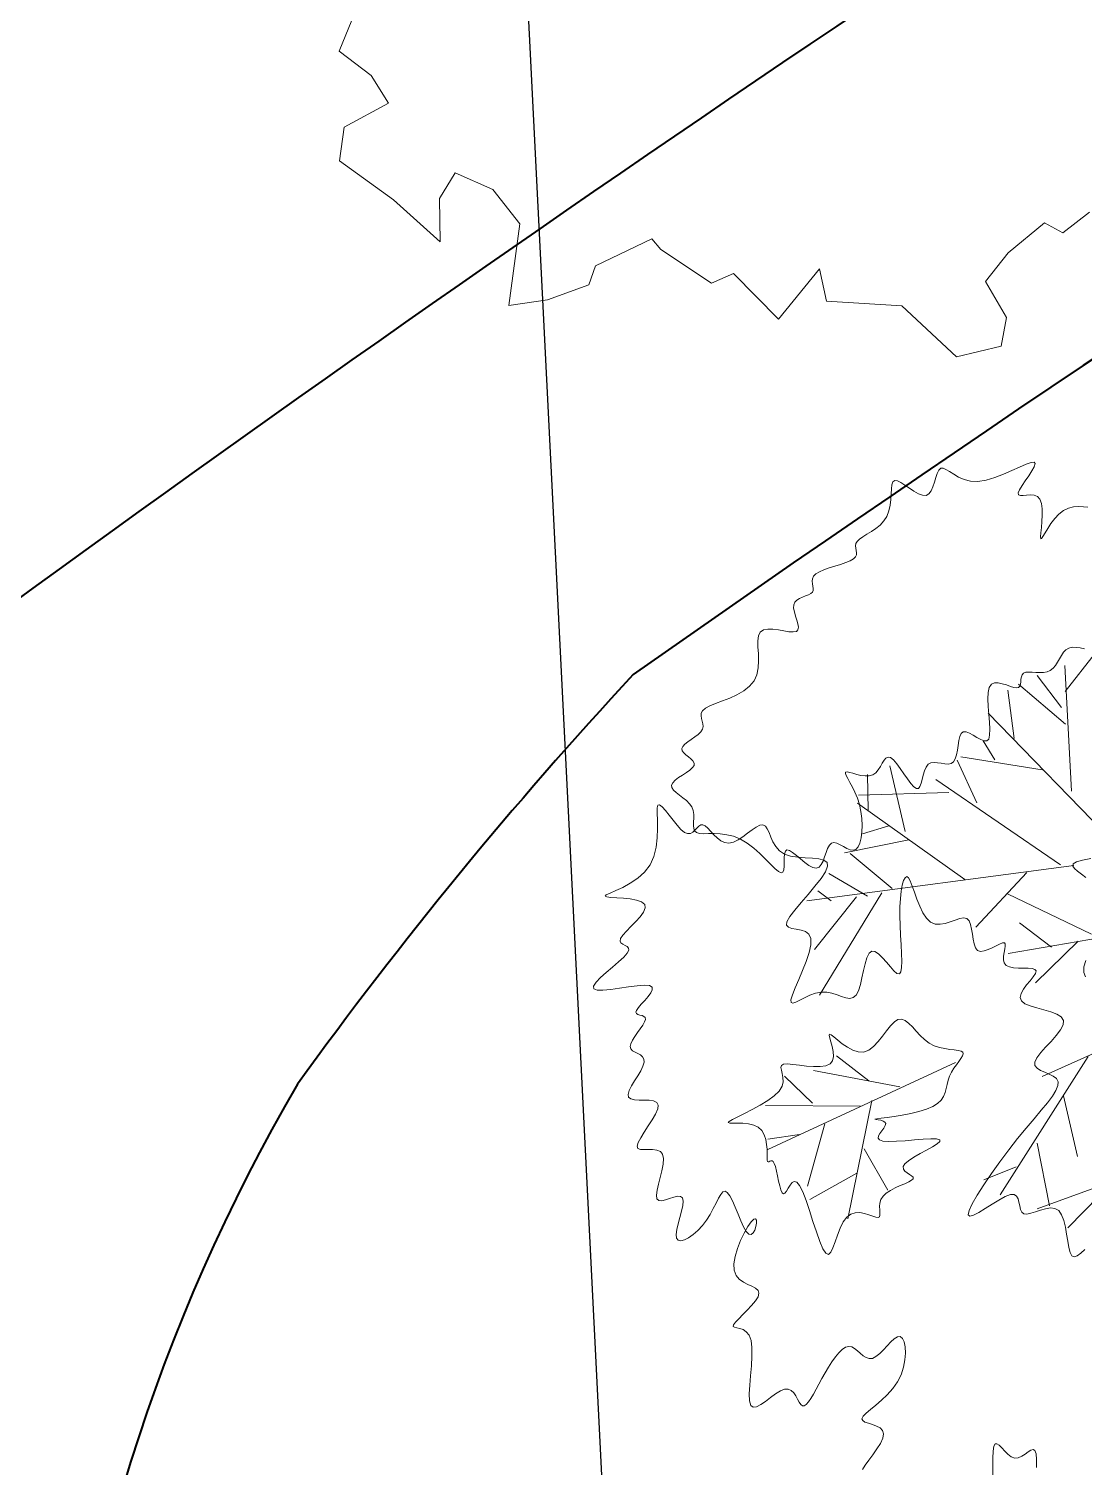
# Model space of a CAD drawing. Extents: x 2080 to 102399, y 2071 to 93424.
# Drawn here: x 85275.7 to 85426.7, y 81964.4 to 82170.3 of the extents above; entities that cross this region are included whole.
import ezdxf

# ---------------------------------------------------------------- set-up
doc = ezdxf.new("R2010")
doc.units = 0
doc.header["$LTSCALE"] = 20
doc.header["$MEASUREMENT"] = 0
for name, color, linetype, lineweight in [('BUILDING', 4, 'Continuous', 40), ('casuanut tree', 100, 'Continuous', 5), ('Mango tree', 96, 'Continuous', 5), ('sappotta', 114, 'Continuous', 5)]:
    doc.layers.add(name, color=color, linetype=linetype, lineweight=lineweight)
doc.layers.add('road', color=2, linetype='Continuous')

# ---------------------------------------------------------------- blocks, each defined once
blk = doc.blocks.new('tr')
at = {"layer": 'casuanut tree'}
for p, q in [((-0.0915, 0.4977), (-0.0281, 0.549)), ((-0.1033, 0.4448), (-0.1641, 0.5272)), ((-0.1035, 0.4735), (-0.1307, 0.5339)), ((-0.1186, 0.3345), (-0.0824, 0.54)), ((-0.1915, 0.4409), (-0.1837, 0.5213)), ((-0.0583, 0.2167), (-0.2243, 0.4916)), ((-0.4537, 0.3798), (-0.4417, 0.4372)), ((-0.4024, 0.3315), (-0.4024, 0.4433)), ((-0.1579, 0.3798), (-0.2847, 0.4312)), ((-0.2307, 0.4134), (-0.2425, 0.4487)), ((-0.317, 0.3781), (-0.4641, 0.4075)), ((-0.2758, 0.3506), (-0.2915, 0.4272)), ((-0.3239, 0.2318), (-0.4688, 0.3949)), ((-0.1639, 0.2197), (-0.333, 0.404)), ((-0.4266, 0.3466), (-0.4719, 0.3436)), ((-0.3994, 0.3164), (-0.5081, 0.3194)), ((-0.4447, 0.2439), (-0.499, 0.3164)), ((-0.487, 0.2409), (-0.5413, 0.2922)), ((-0.5473, 0.2469), (-0.5654, 0.2681)), ((-0.4628, 0.2409), (-0.6017, 0.0989)), ((-0.5051, 0.2439), (-0.5926, 0.1744)), ((-0.1428, 0.2137), (-0.5866, 0.256)), ((-0.2213, 0.2197), (-0.3239, 0.1502)), ((-0.1398, 0.0959), (-0.2605, 0.1925)), ((-0.2092, 0.0898), (-0.2515, 0.1412)), ((-0.1247, 0.0868), (-0.2817, 0.0959)), ((-0.1639, 0.0898), (-0.2485, 0.0385)), ((-0.6532, -0.073), (-0.6884, -0.0189)), ((-0.5062, -0.0793), (-0.6394, -0.0202)), ((-0.5539, -0.0579), (-0.5967, -0.0051)), ((-0.4069, -0.0604), (-0.7425, -0.1308)), ((-0.5766, -0.0956), (-0.7299, -0.0592)), ((-0.5565, -0.0906), (-0.6394, -0.2729)), ((-0.1519, -0.0915), (-0.2726, -0.1156)), ((-0.6859, -0.1183), (-0.7387, -0.1145)), ((-0.6407, -0.1107), (-0.6922, -0.205)), ((-0.1911, -0.1005), (-0.3843, -0.2908)), ((-0.5866, -0.166), (-0.564, -0.2415)), ((-0.2454, -0.1549), (-0.2454, -0.2576)), ((-0.608, -0.2025), (-0.6935, -0.2276)), ((-0.3058, -0.2214), (-0.3088, -0.3271)), ((-0.3481, -0.2516), (-0.4054, -0.2606)), ((-0.1368, -0.2727), (-0.2877, -0.3694)), ((-0.2032, -0.312), (-0.33, -0.3271))]:
    blk.add_line(p, q, dxfattribs=at)
for points in [[(0.0139, 0.7867), (0.007, 0.7891), (-0.0008, 0.7912), (-0.0092, 0.7926), (-0.0179, 0.7926), (-0.0268, 0.7908), (-0.0356, 0.7867), (-0.044, 0.781), (-0.0519, 0.7743), (-0.0589, 0.7675), (-0.0649, 0.7613), (-0.0696, 0.7564), (-0.0727, 0.7536), (-0.0741, 0.7536), (-0.0736, 0.7569), (-0.0717, 0.7631), (-0.0688, 0.7714), (-0.0657, 0.781), (-0.0627, 0.7912), (-0.0605, 0.8013), (-0.0596, 0.8104), (-0.0606, 0.8178), (-0.0638, 0.823), (-0.0687, 0.8263), (-0.0746, 0.8283), (-0.0807, 0.8294), (-0.0864, 0.8301), (-0.0908, 0.8311), (-0.0934, 0.8328), (-0.0932, 0.8358), (-0.09, 0.8405), (-0.0844, 0.8464), (-0.0774, 0.853), (-0.07, 0.8599), (-0.0632, 0.8666), (-0.0579, 0.8724), (-0.0552, 0.877), (-0.0561, 0.8798), (-0.0612, 0.8804), (-0.07, 0.8793), (-0.0816, 0.8771), (-0.0954, 0.8743), (-0.1103, 0.8716), (-0.1256, 0.8695), (-0.1405, 0.8686), (-0.1541, 0.8696), (-0.1657, 0.8729), (-0.1755, 0.8778), (-0.1837, 0.8838), (-0.1905, 0.8901), (-0.1962, 0.896), (-0.2011, 0.9009), (-0.2053, 0.904), (-0.2092, 0.9046), (-0.213, 0.9023), (-0.2167, 0.8976), (-0.2205, 0.8915), (-0.2244, 0.8846), (-0.2286, 0.8778), (-0.233, 0.8719), (-0.2378, 0.8678), (-0.243, 0.8663), (-0.2487, 0.8678), (-0.2548, 0.8719), (-0.261, 0.8777), (-0.2672, 0.8843), (-0.2732, 0.8909), (-0.2788, 0.8967), (-0.2838, 0.9008), (-0.288, 0.9023), (-0.2914, 0.9007), (-0.2941, 0.8964), (-0.2965, 0.8899), (-0.2989, 0.8819), (-0.3015, 0.873), (-0.3047, 0.8638), (-0.3087, 0.855), (-0.3139, 0.8471), (-0.3205, 0.8407), (-0.3281, 0.8356), (-0.3364, 0.8315), (-0.3448, 0.8282), (-0.3529, 0.8255), (-0.3603, 0.823), (-0.3666, 0.8205), (-0.3714, 0.8178), (-0.3742, 0.8146), (-0.3757, 0.811), (-0.3762, 0.8073), (-0.3763, 0.8034), (-0.3766, 0.7997), (-0.3775, 0.7963), (-0.3797, 0.7932), (-0.3837, 0.7908), (-0.3899, 0.789), (-0.3978, 0.7878), (-0.4068, 0.7869), (-0.4165, 0.7861), (-0.4263, 0.7853), (-0.4355, 0.7843), (-0.4437, 0.7828), (-0.4502, 0.7806), (-0.4546, 0.7777), (-0.4573, 0.7742), (-0.4587, 0.7702), (-0.4593, 0.7661), (-0.4595, 0.7621), (-0.4598, 0.7583), (-0.4607, 0.755), (-0.4626, 0.7525), (-0.4658, 0.7508), (-0.4701, 0.7497), (-0.4751, 0.749), (-0.4804, 0.7482), (-0.4857, 0.7472), (-0.4906, 0.7455), (-0.4946, 0.7428), (-0.4975, 0.7389), (-0.4989, 0.7336), (-0.4991, 0.7272), (-0.4988, 0.7202), (-0.4982, 0.7132), (-0.4979, 0.7066), (-0.4983, 0.7011), (-0.4999, 0.697), (-0.5031, 0.695), (-0.5083, 0.6953), (-0.5151, 0.6974), (-0.523, 0.7006), (-0.5315, 0.7041), (-0.5402, 0.7073), (-0.5484, 0.7094), (-0.5557, 0.7097), (-0.5616, 0.7074), (-0.5659, 0.7021), (-0.5687, 0.6941), (-0.5709, 0.6843), (-0.5728, 0.6733), (-0.5751, 0.6617), (-0.5783, 0.6503), (-0.583, 0.6398), (-0.5898, 0.6308), (-0.599, 0.6238), (-0.6102, 0.6186), (-0.6226, 0.6149), (-0.6355, 0.6123), (-0.6483, 0.6104), (-0.6603, 0.6087), (-0.6706, 0.607), (-0.6787, 0.6048), (-0.6841, 0.6019), (-0.6872, 0.5983), (-0.6885, 0.5942), (-0.6887, 0.5898), (-0.6885, 0.5852), (-0.6884, 0.5806), (-0.6891, 0.5762), (-0.6911, 0.5722), (-0.695, 0.5686), (-0.7003, 0.5655), (-0.7065, 0.5626), (-0.7131, 0.5599), (-0.7194, 0.5573), (-0.725, 0.5546), (-0.7293, 0.5517), (-0.7317, 0.5485), (-0.7318, 0.5449), (-0.7302, 0.541), (-0.7274, 0.5369), (-0.7241, 0.5327), (-0.7208, 0.5285), (-0.7184, 0.5244), (-0.7173, 0.5205), (-0.7182, 0.5169), (-0.7215, 0.5138), (-0.7268, 0.5109), (-0.7333, 0.5082), (-0.7405, 0.5055), (-0.7477, 0.5028), (-0.7541, 0.5), (-0.7591, 0.4968), (-0.7621, 0.4933), (-0.7625, 0.4892), (-0.7607, 0.4847), (-0.7574, 0.4797), (-0.7531, 0.4744), (-0.7483, 0.4688), (-0.7437, 0.4629), (-0.7398, 0.4567), (-0.7373, 0.4505), (-0.7365, 0.4441), (-0.737, 0.4377), (-0.7384, 0.4316), (-0.7401, 0.4257), (-0.7416, 0.4202), (-0.7424, 0.4153), (-0.7419, 0.4111), (-0.7395, 0.4076), (-0.7351, 0.4051), (-0.7287, 0.4031), (-0.7207, 0.4013), (-0.7115, 0.3992), (-0.7016, 0.3965), (-0.6913, 0.3927), (-0.6809, 0.3876), (-0.6709, 0.3806), (-0.6615, 0.3716), (-0.6529, 0.3611), (-0.6451, 0.35), (-0.6381, 0.3389), (-0.6318, 0.3287), (-0.6264, 0.3201), (-0.6217, 0.3138), (-0.6179, 0.3107), (-0.615, 0.3113), (-0.6126, 0.3148), (-0.6107, 0.3203), (-0.6089, 0.3269), (-0.6072, 0.3337), (-0.6053, 0.3397), (-0.6029, 0.344), (-0.5999, 0.3457), (-0.5962, 0.344), (-0.5917, 0.3396), (-0.5867, 0.3334), (-0.5814, 0.3262), (-0.5758, 0.3189), (-0.5702, 0.3124), (-0.5646, 0.3075), (-0.5594, 0.3051), (-0.5545, 0.3058), (-0.55, 0.3091), (-0.5457, 0.3143), (-0.5417, 0.3205), (-0.5377, 0.3269), (-0.5337, 0.3328), (-0.5297, 0.3375), (-0.5256, 0.34), (-0.5213, 0.34), (-0.5168, 0.3378), (-0.5122, 0.3343), (-0.5075, 0.33), (-0.5027, 0.3258), (-0.4979, 0.3224), (-0.4932, 0.3205), (-0.4885, 0.3209), (-0.4839, 0.324), (-0.4796, 0.3296), (-0.4756, 0.3373), (-0.4721, 0.3467), (-0.4693, 0.3572), (-0.4672, 0.3686), (-0.4661, 0.3803), (-0.4659, 0.3919), (-0.4669, 0.403), (-0.4686, 0.4134), (-0.4708, 0.4228), (-0.4731, 0.4312), (-0.4751, 0.4382), (-0.4765, 0.4437), (-0.477, 0.4475), (-0.4761, 0.4493), (-0.4736, 0.4492), (-0.4697, 0.4475), (-0.4647, 0.4448), (-0.4589, 0.4416), (-0.4526, 0.4384), (-0.446, 0.4359), (-0.4395, 0.4344), (-0.4333, 0.4347), (-0.4277, 0.4369), (-0.4226, 0.4407), (-0.418, 0.4453), (-0.4137, 0.45), (-0.4097, 0.4542), (-0.4059, 0.457), (-0.4021, 0.4579), (-0.3984, 0.4561), (-0.3945, 0.4512), (-0.3906, 0.4438), (-0.3867, 0.4347), (-0.3828, 0.425), (-0.3789, 0.4154), (-0.3751, 0.4068), (-0.3715, 0.4002), (-0.368, 0.3964), (-0.3647, 0.396), (-0.3615, 0.3985), (-0.3584, 0.4032), (-0.3552, 0.4092), (-0.3518, 0.4158), (-0.3482, 0.4222), (-0.3442, 0.4276), (-0.3398, 0.4313), (-0.3349, 0.4327), (-0.3297, 0.4322), (-0.3242, 0.4304), (-0.3186, 0.4281), (-0.313, 0.4258), (-0.3077, 0.4242), (-0.3027, 0.4239), (-0.2982, 0.4257), (-0.2942, 0.4298), (-0.2908, 0.4359), (-0.2876, 0.4431), (-0.2847, 0.4507), (-0.2817, 0.4581), (-0.2785, 0.4643), (-0.2751, 0.4688), (-0.2712, 0.4707), (-0.2666, 0.4697), (-0.2617, 0.4663), (-0.2565, 0.4615), (-0.2512, 0.4562), (-0.246, 0.4515), (-0.2411, 0.4481), (-0.2366, 0.4471), (-0.2329, 0.4493), (-0.2299, 0.4555), (-0.2275, 0.4649), (-0.2255, 0.4765), (-0.2236, 0.4893), (-0.2216, 0.5024), (-0.2193, 0.5146), (-0.2163, 0.5251), (-0.2126, 0.5327), (-0.2079, 0.5369), (-0.2024, 0.5379), (-0.1964, 0.5367), (-0.1902, 0.5338), (-0.1841, 0.5302), (-0.1782, 0.5264), (-0.173, 0.5232), (-0.1687, 0.5215), (-0.1654, 0.5216), (-0.163, 0.5234), (-0.1613, 0.5263), (-0.1598, 0.53), (-0.1584, 0.534), (-0.1568, 0.5378), (-0.1547, 0.5409), (-0.1518, 0.5429), (-0.1479, 0.5434), (-0.1432, 0.5428), (-0.1378, 0.5414), (-0.132, 0.5396), (-0.1258, 0.5379), (-0.1197, 0.5367), (-0.1136, 0.5363), (-0.1079, 0.5372), (-0.1026, 0.5397), (-0.0978, 0.5434), (-0.0932, 0.5479), (-0.0887, 0.5527), (-0.0843, 0.5575), (-0.0797, 0.5616), (-0.0749, 0.5648), (-0.0696, 0.5665), (-0.0639, 0.5665), (-0.0577, 0.565), (-0.0511, 0.5626), (-0.0443, 0.5596)], [(-0.501, -0.7414), (-0.4977, -0.7268), (-0.4946, -0.7133), (-0.4915, -0.7021), (-0.4885, -0.6944), (-0.4855, -0.6911), (-0.4826, -0.6917), (-0.4796, -0.695), (-0.4764, -0.7003), (-0.4728, -0.7066), (-0.4688, -0.7128), (-0.4643, -0.7181), (-0.4592, -0.7214), (-0.4534, -0.7223), (-0.4472, -0.7211), (-0.4411, -0.7189), (-0.4353, -0.7165), (-0.4302, -0.7148), (-0.4263, -0.7146), (-0.4238, -0.7169), (-0.4232, -0.7226), (-0.4246, -0.7321), (-0.4277, -0.7448)], [(-0.2682, -0.4106), (-0.2762, -0.4153), (-0.2828, -0.4181), (-0.288, -0.4186), (-0.2914, -0.4161), (-0.2931, -0.4102), (-0.2934, -0.4015), (-0.2928, -0.391), (-0.292, -0.3793), (-0.2913, -0.3674), (-0.2914, -0.356), (-0.2928, -0.3461), (-0.2959, -0.3383), (-0.3012, -0.3334), (-0.3082, -0.3309), (-0.3164, -0.3302), (-0.3251, -0.3306), (-0.3337, -0.3314), (-0.3417, -0.3321), (-0.3484, -0.332), (-0.3533, -0.3304), (-0.3561, -0.3269), (-0.3571, -0.3219), (-0.3571, -0.3161), (-0.3569, -0.3099), (-0.3571, -0.304), (-0.3586, -0.2991), (-0.362, -0.2956), (-0.368, -0.2944), (-0.3771, -0.2956), (-0.3885, -0.2988), (-0.4011, -0.303), (-0.4137, -0.3075), (-0.4254, -0.3114), (-0.435, -0.3139), (-0.4413, -0.3141), (-0.4434, -0.3113), (-0.4404, -0.3048), (-0.4329, -0.2951), (-0.4215, -0.2828), (-0.4071, -0.2686), (-0.3905, -0.2532), (-0.3725, -0.2373), (-0.3538, -0.2215), (-0.3353, -0.2065), (-0.3177, -0.1928), (-0.3014, -0.1806), (-0.2866, -0.1696), (-0.2738, -0.1597), (-0.2633, -0.1509), (-0.2554, -0.1431), (-0.2504, -0.1361), (-0.2486, -0.1299), (-0.2503, -0.1242), (-0.2545, -0.1191), (-0.2603, -0.1142), (-0.2668, -0.1096), (-0.2729, -0.1049), (-0.2776, -0.1001), (-0.28, -0.0949), (-0.279, -0.0893), (-0.2741, -0.0831), (-0.266, -0.0764), (-0.256, -0.0693), (-0.2451, -0.062), (-0.2346, -0.0545), (-0.2257, -0.0471), (-0.2194, -0.0399), (-0.2171, -0.033), (-0.2194, -0.0264), (-0.2257, -0.0202), (-0.2346, -0.0142), (-0.245, -0.0084), (-0.2557, -0.0028), (-0.2656, 0.0029), (-0.2734, 0.0086), (-0.2779, 0.0144), (-0.2784, 0.0204), (-0.2755, 0.0265), (-0.2701, 0.0325), (-0.2634, 0.0383), (-0.2563, 0.0438), (-0.2499, 0.0489), (-0.2451, 0.0534), (-0.243, 0.0572), (-0.2443, 0.0602), (-0.2485, 0.0626), (-0.2547, 0.0646), (-0.2623, 0.0665), (-0.2703, 0.0685), (-0.278, 0.0708), (-0.2845, 0.0737), (-0.2892, 0.0775), (-0.2913, 0.0822), (-0.2913, 0.0876), (-0.2899, 0.0933), (-0.2876, 0.099), (-0.2852, 0.1044), (-0.2833, 0.109), (-0.2825, 0.1126), (-0.2835, 0.1147), (-0.2868, 0.1151), (-0.2919, 0.1143), (-0.2982, 0.1128), (-0.3054, 0.111), (-0.3126, 0.1096), (-0.3195, 0.109), (-0.3254, 0.1097), (-0.3297, 0.1124), (-0.3321, 0.1173), (-0.333, 0.124), (-0.3328, 0.132), (-0.3321, 0.1404), (-0.3315, 0.1489), (-0.3314, 0.1566), (-0.3325, 0.1631), (-0.3353, 0.1676), (-0.3402, 0.1699), (-0.3467, 0.1703), (-0.3545, 0.1696), (-0.3631, 0.1686), (-0.3719, 0.168), (-0.3805, 0.1684), (-0.3883, 0.1707), (-0.395, 0.1755), (-0.4001, 0.1833), (-0.4039, 0.1936), (-0.4065, 0.2053), (-0.4084, 0.2176), (-0.4098, 0.2297), (-0.411, 0.2406), (-0.4124, 0.2495), (-0.4141, 0.2555), (-0.4166, 0.2579), (-0.4197, 0.2568), (-0.4232, 0.2526), (-0.427, 0.2457), (-0.4309, 0.2363), (-0.4349, 0.2248), (-0.4387, 0.2116), (-0.4423, 0.1969), (-0.4455, 0.1813), (-0.4483, 0.1654), (-0.451, 0.1498), (-0.4536, 0.1354), (-0.4561, 0.1228), (-0.4588, 0.1128), (-0.4616, 0.1061), (-0.4648, 0.1034), (-0.4684, 0.1052), (-0.4723, 0.1105), (-0.4766, 0.1182), (-0.4811, 0.1271), (-0.4859, 0.1359), (-0.4908, 0.1436), (-0.4958, 0.149), (-0.5008, 0.1507), (-0.5059, 0.1481), (-0.511, 0.1418), (-0.5161, 0.1328), (-0.5213, 0.1223), (-0.5265, 0.1112), (-0.5317, 0.1007), (-0.5371, 0.0917), (-0.5425, 0.0854), (-0.5481, 0.0824), (-0.5538, 0.0825), (-0.5599, 0.0847), (-0.5663, 0.0885), (-0.5732, 0.0929), (-0.5807, 0.0974), (-0.5888, 0.1011), (-0.5977, 0.1034), (-0.6073, 0.1037), (-0.6172, 0.1024), (-0.6267, 0.1004), (-0.6354, 0.0982), (-0.6426, 0.0966), (-0.6477, 0.0963), (-0.6502, 0.0979), (-0.6495, 0.1023), (-0.6452, 0.1098), (-0.6382, 0.1199), (-0.6293, 0.1318), (-0.6198, 0.1449), (-0.6105, 0.1584), (-0.6024, 0.1715), (-0.5967, 0.1835), (-0.5943, 0.1935), (-0.5958, 0.2012), (-0.6005, 0.2068), (-0.6071, 0.2109), (-0.6144, 0.2141), (-0.6213, 0.217), (-0.6264, 0.2202), (-0.6287, 0.2242), (-0.627, 0.2296), (-0.6203, 0.2369), (-0.6098, 0.2457), (-0.5967, 0.2555), (-0.5823, 0.2659), (-0.5682, 0.2765), (-0.5555, 0.2866), (-0.5458, 0.296), (-0.5403, 0.304), (-0.5399, 0.3103), (-0.5441, 0.3153), (-0.5518, 0.3193), (-0.5619, 0.3228), (-0.5734, 0.3262), (-0.5852, 0.33), (-0.5963, 0.3344), (-0.6056, 0.34), (-0.6123, 0.3471), (-0.6167, 0.3552), (-0.6195, 0.3637), (-0.6212, 0.3723), (-0.6224, 0.3803), (-0.6238, 0.3871), (-0.6258, 0.3923), (-0.6292, 0.3952), (-0.6343, 0.3957), (-0.6409, 0.394), (-0.6487, 0.391), (-0.6572, 0.3872), (-0.6661, 0.3834), (-0.675, 0.3802), (-0.6834, 0.3783), (-0.6911, 0.3783), (-0.6978, 0.3808), (-0.7034, 0.3853), (-0.7082, 0.3911), (-0.7124, 0.3976), (-0.7161, 0.4042), (-0.7195, 0.4102), (-0.7227, 0.4149), (-0.726, 0.4178), (-0.7295, 0.4183), (-0.7332, 0.4171), (-0.7371, 0.4147), (-0.7411, 0.412), (-0.7453, 0.4097), (-0.7496, 0.4084), (-0.7541, 0.409), (-0.7587, 0.4121), (-0.7634, 0.4183), (-0.7681, 0.4266), (-0.7727, 0.4362), (-0.7771, 0.446), (-0.7813, 0.4549), (-0.7851, 0.4619), (-0.7885, 0.466), (-0.7913, 0.4662), (-0.7936, 0.4618), (-0.7957, 0.4534), (-0.7979, 0.4419), (-0.8008, 0.4283), (-0.8046, 0.4137), (-0.8099, 0.3989), (-0.8169, 0.3849), (-0.8262, 0.3727), (-0.838, 0.363), (-0.8513, 0.3557), (-0.8653, 0.3503), (-0.879, 0.3465), (-0.8914, 0.3439), (-0.9015, 0.342), (-0.9082, 0.3405), (-0.9107, 0.3389), (-0.9083, 0.337), (-0.9018, 0.3347), (-0.8926, 0.3319), (-0.882, 0.3286), (-0.8711, 0.3249), (-0.8613, 0.3207), (-0.8538, 0.316), (-0.8499, 0.3107), (-0.8505, 0.305), (-0.8548, 0.2989), (-0.8619, 0.2927), (-0.8707, 0.2864), (-0.8802, 0.2802), (-0.8892, 0.2744), (-0.8967, 0.2692), (-0.9017, 0.2645), (-0.9034, 0.2607), (-0.9025, 0.2575), (-0.9, 0.2547), (-0.8968, 0.252), (-0.8938, 0.2493), (-0.892, 0.2463), (-0.8925, 0.2428), (-0.8961, 0.2386), (-0.9034, 0.2335), (-0.9136, 0.2278), (-0.9253, 0.2216), (-0.9374, 0.2152), (-0.9486, 0.209), (-0.9575, 0.2031), (-0.9629, 0.1979), (-0.9636, 0.1935), (-0.9587, 0.1903), (-0.9492, 0.1879), (-0.9364, 0.1862), (-0.9218, 0.1848), (-0.9067, 0.1836), (-0.8925, 0.1821), (-0.8806, 0.1803), (-0.8724, 0.1778), (-0.8689, 0.1744), (-0.8694, 0.1702), (-0.873, 0.1656), (-0.8787, 0.1607), (-0.8856, 0.1558), (-0.8925, 0.151), (-0.8986, 0.1466), (-0.9028, 0.1428), (-0.9045, 0.1398), (-0.9039, 0.1375), (-0.9018, 0.1355), (-0.8989, 0.1338), (-0.8957, 0.1321), (-0.893, 0.1302), (-0.8914, 0.1278), (-0.8916, 0.1248), (-0.8939, 0.121), (-0.8981, 0.1166), (-0.9035, 0.1117), (-0.9094, 0.1065), (-0.9153, 0.1012), (-0.9205, 0.096), (-0.9244, 0.091), (-0.9265, 0.0865), (-0.9261, 0.0826), (-0.924, 0.079), (-0.9206, 0.0758), (-0.9167, 0.0725), (-0.913, 0.0692), (-0.9101, 0.0654), (-0.9088, 0.0611), (-0.9096, 0.0561), (-0.913, 0.0501), (-0.9184, 0.0436), (-0.925, 0.0366), (-0.9321, 0.0294), (-0.9387, 0.0225), (-0.9441, 0.016), (-0.9474, 0.0102), (-0.9478, 0.0054), (-0.9449, 0.0017), (-0.9392, -0.001), (-0.9318, -0.0032), (-0.9236, -0.0052), (-0.9157, -0.0073), (-0.9089, -0.01), (-0.9043, -0.0135), (-0.9028, -0.0183), (-0.9051, -0.0245), (-0.9106, -0.0319), (-0.9181, -0.04), (-0.9267, -0.0484), (-0.9355, -0.0568), (-0.9433, -0.0646), (-0.9493, -0.0714), (-0.9524, -0.0769), (-0.9518, -0.0807), (-0.9483, -0.0833), (-0.9426, -0.085), (-0.9357, -0.0865), (-0.9286, -0.0881), (-0.922, -0.0905), (-0.9168, -0.0941), (-0.9141, -0.0994), (-0.9143, -0.1068), (-0.917, -0.1157), (-0.9214, -0.1257), (-0.9266, -0.1361), (-0.9319, -0.1462), (-0.9364, -0.1555), (-0.9394, -0.1634), (-0.94, -0.1693), (-0.9377, -0.1727), (-0.933, -0.1742), (-0.9267, -0.1743), (-0.9196, -0.1737), (-0.9124, -0.173), (-0.9059, -0.1729), (-0.901, -0.1741), (-0.8983, -0.1772), (-0.8984, -0.1826), (-0.9009, -0.1899), (-0.905, -0.1985), (-0.9098, -0.2079), (-0.9148, -0.2174), (-0.9192, -0.2263), (-0.9222, -0.2342), (-0.9231, -0.2403), (-0.9213, -0.2442), (-0.9171, -0.246), (-0.9111, -0.2459), (-0.9035, -0.244), (-0.895, -0.2404), (-0.8859, -0.2355), (-0.8767, -0.2294), (-0.8679, -0.2223), (-0.8599, -0.2143), (-0.8527, -0.2061), (-0.8462, -0.1983), (-0.8405, -0.1914), (-0.8354, -0.186), (-0.831, -0.1828), (-0.8272, -0.1823), (-0.824, -0.1851), (-0.8213, -0.1915), (-0.8189, -0.2008), (-0.8168, -0.212), (-0.8148, -0.2241), (-0.8128, -0.236), (-0.8105, -0.2467), (-0.8079, -0.2552), (-0.8049, -0.2606), (-0.8012, -0.262), (-0.7974, -0.2602), (-0.7937, -0.2562), (-0.7905, -0.251), (-0.7883, -0.2456), (-0.7874, -0.2409), (-0.7883, -0.2381), (-0.7913, -0.238), (-0.7967, -0.2415), (-0.8039, -0.2481), (-0.812, -0.2571), (-0.8205, -0.2678), (-0.8285, -0.2794), (-0.8352, -0.2914), (-0.84, -0.303), (-0.842, -0.3135), (-0.8408, -0.3224), (-0.8371, -0.3298), (-0.8316, -0.336), (-0.8254, -0.3413), (-0.8193, -0.346), (-0.8141, -0.3505), (-0.8109, -0.3549), (-0.8105, -0.3597), (-0.8134, -0.3651), (-0.8192, -0.3708), (-0.8269, -0.3768), (-0.8357, -0.3827), (-0.8446, -0.3883), (-0.8528, -0.3935), (-0.8593, -0.3979), (-0.8634, -0.4014), (-0.8644, -0.4039), (-0.8627, -0.4057), (-0.8592, -0.4074), (-0.8547, -0.4096), (-0.8498, -0.4127), (-0.8454, -0.4173), (-0.8421, -0.4239), (-0.8409, -0.433), (-0.8421, -0.4449), (-0.8454, -0.459), (-0.8499, -0.4744), (-0.855, -0.49), (-0.8598, -0.5051), (-0.8637, -0.5187), (-0.8659, -0.5299), (-0.8657, -0.5378), (-0.8625, -0.5417), (-0.8568, -0.5423), (-0.8492, -0.5404), (-0.8403, -0.5369), (-0.8308, -0.5327), (-0.8213, -0.5286), (-0.8125, -0.5255), (-0.8049, -0.5243), (-0.799, -0.5255), (-0.7947, -0.5289), (-0.7916, -0.5338), (-0.7894, -0.5395), (-0.7877, -0.5454), (-0.7862, -0.5509), (-0.7845, -0.5553), (-0.7823, -0.5581), (-0.7794, -0.5586), (-0.7757, -0.5572), (-0.7712, -0.5539), (-0.7661, -0.5492), (-0.7605, -0.5432), (-0.7543, -0.5363), (-0.7477, -0.5288), (-0.7407, -0.5209), (-0.7334, -0.5128), (-0.7259, -0.505), (-0.7184, -0.4977), (-0.711, -0.4911), (-0.7038, -0.4857), (-0.6971, -0.4817), (-0.691, -0.4794), (-0.6855, -0.4792), (-0.6808, -0.4811), (-0.6767, -0.4847), (-0.673, -0.4894), (-0.6695, -0.4945), (-0.6658, -0.4995), (-0.6618, -0.5037), (-0.6571, -0.5066), (-0.6517, -0.5073), (-0.6453, -0.5057), (-0.6382, -0.5022), (-0.6307, -0.4975), (-0.6232, -0.4924), (-0.6158, -0.4876), (-0.6091, -0.4839), (-0.6033, -0.482), (-0.5988, -0.4826), (-0.5958, -0.4862), (-0.5944, -0.4926), (-0.5946, -0.501), (-0.5964, -0.511), (-0.5999, -0.522), (-0.605, -0.5333), (-0.6117, -0.5444), (-0.6202, -0.5547), (-0.6302, -0.5637), (-0.6413, -0.5716), (-0.6526, -0.5783), (-0.6637, -0.5841), (-0.6737, -0.5891), (-0.6821, -0.5935), (-0.6881, -0.5974), (-0.6911, -0.6009), (-0.6907, -0.6042), (-0.6875, -0.6074), (-0.6825, -0.6107), (-0.6765, -0.6143), (-0.6705, -0.6182), (-0.6655, -0.6226), (-0.6623, -0.6277), (-0.6619, -0.6336), (-0.6648, -0.6403), (-0.6706, -0.6477), (-0.6782, -0.6554), (-0.6868, -0.6631), (-0.6954, -0.6705), (-0.7032, -0.6773), (-0.7092, -0.6831)], [(-0.1127, 0.2184), (-0.1268, 0.2189), (-0.1372, 0.2183), (-0.1429, 0.2163), (-0.1445, 0.2129), (-0.1429, 0.2084), (-0.139, 0.2028), (-0.1337, 0.1966), (-0.1278, 0.1898)], [(-0.1587, 0.0558), (-0.1642, 0.0459), (-0.1663, 0.0372), (-0.1655, 0.0296)]]:
    blk.add_lwpolyline(points, dxfattribs=at)
blk.add_lwpolyline([(-0.5999, 0.0324), (-0.601, 0.0306), (-0.601, 0.0259), (-0.6007, 0.0192), (-0.6004, 0.0111), (-0.6006, 0.0027), (-0.602, -0.0051), (-0.605, -0.0117), (-0.6101, -0.016), (-0.6176, -0.0176), (-0.6271, -0.0167), (-0.6378, -0.0142), (-0.649, -0.0106), (-0.6601, -0.0066), (-0.6704, -0.0029), (-0.6791, -0.0002), (-0.6855, 0.0009), (-0.6892, -0.0002), (-0.6908, -0.0033), (-0.6911, -0.0079), (-0.691, -0.0137), (-0.6912, -0.0202), (-0.6926, -0.0272), (-0.6961, -0.0342), (-0.7024, -0.0408), (-0.7121, -0.0468), (-0.7244, -0.0521), (-0.7383, -0.0567), (-0.7528, -0.0607), (-0.7667, -0.0641), (-0.779, -0.067), (-0.7887, -0.0694), (-0.7947, -0.0713), (-0.7963, -0.0728), (-0.794, -0.0741), (-0.7888, -0.0755), (-0.7815, -0.0772), (-0.773, -0.0794), (-0.7643, -0.0824), (-0.7562, -0.0863), (-0.7497, -0.0915), (-0.7453, -0.0981), (-0.743, -0.1057), (-0.7422, -0.1139), (-0.7426, -0.1223), (-0.7438, -0.1303), (-0.7452, -0.1375), (-0.7466, -0.1435), (-0.7474, -0.1479), (-0.7474, -0.1503), (-0.7466, -0.1512), (-0.7453, -0.1511), (-0.7436, -0.1506), (-0.7418, -0.1502), (-0.74, -0.1506), (-0.7384, -0.1522), (-0.7373, -0.1558), (-0.7367, -0.1615), (-0.7366, -0.169), (-0.7367, -0.1774), (-0.7369, -0.1861), (-0.7369, -0.1943), (-0.7365, -0.2013), (-0.7356, -0.2063), (-0.7339, -0.2087), (-0.7314, -0.2081), (-0.7281, -0.2051), (-0.7243, -0.201), (-0.7201, -0.1968), (-0.7159, -0.1935), (-0.7118, -0.1924), (-0.7079, -0.1945), (-0.7046, -0.2008), (-0.702, -0.2122), (-0.6999, -0.2274), (-0.6982, -0.2452), (-0.6966, -0.264), (-0.695, -0.2823), (-0.6931, -0.2988), (-0.6907, -0.3119), (-0.6878, -0.3203), (-0.684, -0.3229), (-0.6794, -0.3205), (-0.6742, -0.3143), (-0.6683, -0.3055), (-0.662, -0.2954), (-0.6551, -0.2853), (-0.6479, -0.2762), (-0.6405, -0.2696), (-0.6328, -0.2662), (-0.6251, -0.2657), (-0.6176, -0.2673), (-0.6105, -0.2703), (-0.6039, -0.274), (-0.5982, -0.2777), (-0.5934, -0.2806), (-0.5898, -0.282), (-0.5875, -0.2814), (-0.5861, -0.2789), (-0.5852, -0.2751), (-0.5844, -0.2703), (-0.5834, -0.2649), (-0.5816, -0.2593), (-0.5786, -0.254), (-0.574, -0.2493), (-0.5676, -0.2456), (-0.5599, -0.2427), (-0.5513, -0.2405), (-0.5426, -0.2387), (-0.5344, -0.2373), (-0.5273, -0.2358), (-0.5219, -0.2343), (-0.5189, -0.2324), (-0.5185, -0.23), (-0.5203, -0.2272), (-0.5232, -0.224), (-0.5266, -0.2206), (-0.5295, -0.2169), (-0.5311, -0.2131), (-0.5304, -0.2092), (-0.5267, -0.2054), (-0.5195, -0.2016), (-0.5096, -0.198), (-0.4982, -0.1945), (-0.4865, -0.1911), (-0.4758, -0.1879), (-0.4672, -0.1849), (-0.462, -0.1821), (-0.4614, -0.1794), (-0.4662, -0.177), (-0.4755, -0.1747), (-0.4881, -0.1725), (-0.5025, -0.1703), (-0.5176, -0.168), (-0.5321, -0.1657), (-0.5445, -0.1631), (-0.5538, -0.1603), (-0.5588, -0.1572), (-0.5602, -0.1538), (-0.5589, -0.1503), (-0.5557, -0.1468), (-0.5516, -0.1432), (-0.5474, -0.1397), (-0.5441, -0.1363), (-0.5425, -0.1332), (-0.5433, -0.1304), (-0.5459, -0.128), (-0.5495, -0.1259), (-0.5533, -0.1242), (-0.5566, -0.123), (-0.5585, -0.1221), (-0.5582, -0.1218), (-0.5549, -0.122), (-0.5481, -0.1226), (-0.5382, -0.1236), (-0.5262, -0.1246), (-0.5127, -0.1255), (-0.4985, -0.126), (-0.4846, -0.1259), (-0.4716, -0.125), (-0.4603, -0.1231), (-0.4514, -0.12), (-0.4445, -0.1158), (-0.4393, -0.1107), (-0.4353, -0.1051), (-0.432, -0.099), (-0.429, -0.0927), (-0.4258, -0.0864), (-0.422, -0.0803), (-0.4174, -0.0746), (-0.4121, -0.0693), (-0.4066, -0.0644), (-0.4013, -0.06), (-0.3968, -0.056), (-0.3934, -0.0524), (-0.3915, -0.0492), (-0.3916, -0.0465), (-0.394, -0.0441), (-0.3984, -0.0419), (-0.4044, -0.0397), (-0.4115, -0.0372), (-0.4192, -0.0341), (-0.4273, -0.0303), (-0.4351, -0.0255), (-0.4423, -0.0194), (-0.4486, -0.012), (-0.454, -0.0038), (-0.4589, 0.0048), (-0.4635, 0.013), (-0.4681, 0.0202), (-0.4729, 0.0259), (-0.4781, 0.0294), (-0.484, 0.0302), (-0.4907, 0.0278), (-0.4983, 0.0229), (-0.5065, 0.0164), (-0.5152, 0.0092), (-0.5242, 0.0021), (-0.5334, -0.0039), (-0.5425, -0.008), (-0.5515, -0.0093), (-0.5602, -0.0072), (-0.5684, -0.0023), (-0.576, 0.0044), (-0.5829, 0.012), (-0.5889, 0.0195), (-0.5938, 0.0261), (-0.5975, 0.0307)], close=True, dxfattribs=at)
blk = doc.blocks.new('NEEM')
at = {"layer": 'sappotta', "linetype": 'Continuous'}
for p, q in [((-0.8029, -0.4521), (-0.8531, -0.5759)), ((-0.8531, -0.5759), (-0.7967, -0.6191)), ((-0.7967, -0.6191), (-0.7661, -0.668)), ((-0.7661, -0.668), (-0.8445, -0.7103)), ((-0.8445, -0.7103), (-0.8523, -0.7698)), ((-0.8523, -0.7698), (-0.7575, -0.8382)), ((-0.676, -0.8358), (-0.6486, -0.791)), ((-0.6486, -0.791), (-0.582, -0.8203)), ((-0.6753, -0.9123), (-0.676, -0.8358)), ((-0.582, -0.8203), (-0.5343, -0.8806)), ((-0.7575, -0.8382), (-0.6753, -0.9123)), ((0.423, -0.8968), (0.47, -0.8602)), ((-0.5343, -0.8806), (-0.5538, -1.0247)), ((0.3267, -0.9319), (0.3909, -0.8789)), ((0.3909, -0.8789), (0.423, -0.8968)), ((-0.4011, -0.9547), (-0.3016, -0.9074)), ((-0.3016, -0.9074), (-0.2859, -0.9262)), ((-0.2859, -0.9262), (-0.1966, -0.9856)), ((0.2867, -0.9824), (0.3267, -0.9319)), ((-0.4128, -0.9881), (-0.4011, -0.9547)), ((-0.0783, -1.0492), (-0.0063, -0.9604)), ((-0.0063, -0.9604), (0.0063, -1.0174)), ((-0.4857, -1.015), (-0.4128, -0.9881)), ((-0.1966, -0.9856), (-0.1575, -0.9685)), ((-0.1575, -0.9685), (-0.0783, -1.0492)), ((0.3235, -1.0459), (0.2867, -0.9824)), ((-0.5538, -1.0247), (-0.4857, -1.015)), ((0.0063, -1.0174), (0.1394, -1.0255)), ((0.1394, -1.0255), (0.2358, -1.1152)), ((0.3141, -1.0964), (0.3235, -1.0459)), ((0.2358, -1.1152), (0.3141, -1.0964))]:
    blk.add_line(p, q, dxfattribs=at)

msp = doc.modelspace()

# ---------------------------------------------------------------- linework, layer by layer
at = {"ltscale": 0.5}
msp.add_lwpolyline([(84488.225, 81071.259), (85405.877, 81002.966), (85343.679, 82242.82), (84903.117, 82126.2), (84488.225, 81071.259)], dxfattribs=at)
at = {"layer": 'BUILDING', "linetype": 'Continuous', "ltscale": 0.5}
for centre, radius, start, end in [((87532.555, 78988.126, 0.301), 3835.862, 119.666284, 128.617358), ((87532.555, 78988.126, 0.301), 3775.862, 119.666284, 125.085196), ((85816.731, 81656.581, 0.504), 619.76, 137.170322, 144.18409), ((85541.788, 81886.439, 0.504), 263.536, 149.73683, 200.84693)]:
    msp.add_arc(centre, radius, start, end, dxfattribs=at)
at = {"layer": 'road', "linetype": 'Continuous', "ltscale": 0.5}
msp.add_arc((86585.225, 80503.814, 0.1), 2189.51, 110.931783, 161.107381, dxfattribs=at)

# ---------------------------------------------------------------- block references
at = {"layer": 'casuanut tree', "linetype": 'Continuous', "xscale": 86.37264084723931, "yscale": 86.37264084723931, "zscale": 86.37264084723931, "rotation": 13.0160703837917}
msp.add_blockref('tr', (85441.405, 82035.362), dxfattribs=at)
at = {"layer": 'Mango tree', "linetype": 'Continuous', "xscale": 81.14004196887254, "yscale": 81.14004196887254, "zscale": 81.14004196887254}
msp.add_blockref('NEEM', (85389.348, 82213.883, 0), dxfattribs=at)

doc.saveas('drawing.dxf')
